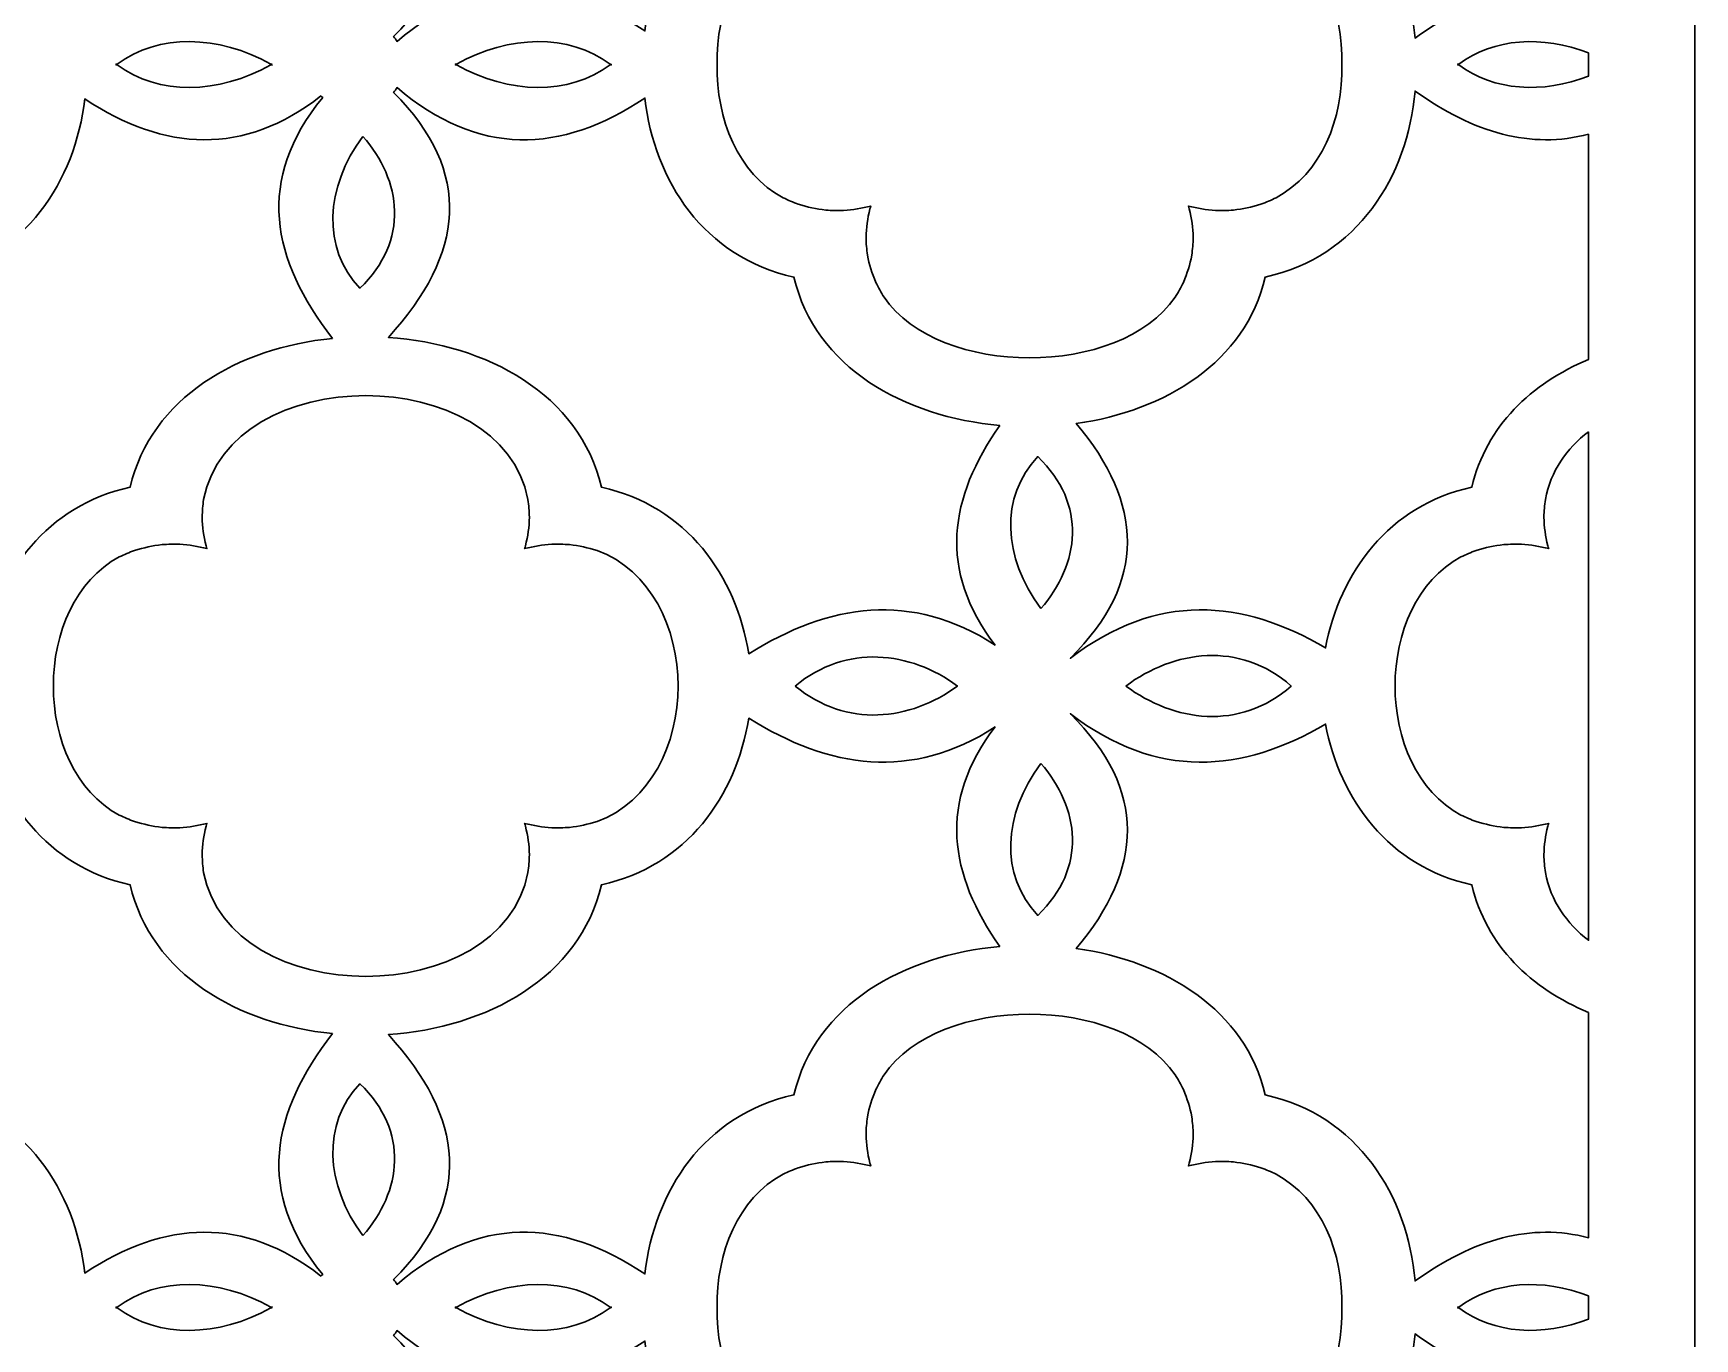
# Model space of a CAD drawing. Header units: centimetres. Extents: x 14.5 to 19.1, y -9 to 9.
# Drawn here: x 16.267 to 19.14, y -2.205 to 0.052 of the extents above; entities that cross this region are included whole.
import ezdxf

# ---------------------------------------------------------------- set-up
doc = ezdxf.new("R2010")
doc.units = ezdxf.units.CM
doc.header["$MEASUREMENT"] = 0
doc.layers.add('layer 1', color=7, linetype='Continuous')

msp = doc.modelspace()

# ---------------------------------------------------------------- linework, layer by layer
at = {"layer": 'layer 1', "color": 250, "lineweight": 30}
for points, knots in [([(14.54762, 9.00076), (14.54762, 9.00076), (19.1397, 9.00076), (19.1397, 9.00076), (19.1397, 9.00076), (19.1397, 9.00076), (19.1397, -9.00021), (19.1397, -9.00021), (19.1397, -9.00021), (19.1397, -9.00021), (14.54762, -9.00021), (14.54762, -9.00021), (14.54762, -9.00021), (14.54762, -9.00021), (14.54762, 9.00076), (14.54762, 9.00076)], [0, 0, 0, 0, 0.2, 0.2, 0.2, 0.2, 0.4, 0.4, 0.4, 0.4, 0.6, 0.6, 0.6, 0.6, 1, 1, 1, 1]), ([(17.93819, 0.62126), (17.85041, 0.74558), (17.83098, 0.87166), (17.9299, 1.00076), (17.9299, 1.00076), (17.78499, 0.90728), (17.64353, 0.92898), (17.50407, 1.01579), (17.50407, 1.01579), (17.48185, 0.88134), (17.39699, 0.76026), (17.24932, 0.72809), (17.24932, 0.72809), (17.21169, 0.56693), (17.05071, 0.48064), (16.88097, 0.46916), (16.88097, 0.46916), (17.01187, 0.32521), (17.02825, 0.18376), (16.88979, 0.04568), (16.88979, 0.04568), (16.89202, 0.04306), (16.89408, 0.04027), (16.89592, 0.0374), (16.89592, 0.0374), (17.0358, 0.15639), (17.17888, 0.15248), (17.32436, 0.05542), (17.32436, 0.05542), (17.34069, 0.19831), (17.42657, 0.33083), (17.58209, 0.36473), (17.58209, 0.36473), (17.61863, 0.52112), (17.7729, 0.60664), (17.93819, 0.62126)], [0, 0, 0, 0, 0.1, 0.1, 0.1, 0.1, 0.2, 0.2, 0.2, 0.2, 0.3, 0.3, 0.3, 0.3, 0.4, 0.4, 0.4, 0.4, 0.5, 0.5, 0.5, 0.5, 0.6, 0.6, 0.6, 0.6, 0.7, 0.7, 0.7, 0.7, 0.8, 0.8, 0.8, 0.8, 1, 1, 1, 1]), ([(18.95603, 0.50724), (18.95603, 0.50724), (18.95603, 0.11789), (18.95603, 0.11789), (18.95603, 0.11789), (18.85735, 0.14409), (18.7573, 0.1159), (18.65606, 0.0433), (18.65606, 0.0433), (18.64331, 0.19074), (18.55703, 0.32988), (18.39711, 0.36473), (18.39711, 0.36473), (18.36275, 0.51186), (18.22416, 0.59621), (18.07026, 0.61787), (18.07026, 0.61787), (18.18566, 0.75566), (18.19412, 0.89112), (18.06004, 1.02347), (18.06004, 1.02347), (18.21041, 0.9089), (18.35694, 0.9214), (18.5013, 1.00563), (18.5013, 1.00563), (18.52601, 0.87529), (18.61029, 0.75944), (18.7542, 0.72809), (18.7542, 0.72809), (18.77896, 0.62204), (18.85711, 0.54847), (18.95603, 0.50724)], [0, 0, 0, 0, 0.1111111, 0.1111111, 0.1111111, 0.1111111, 0.2222222, 0.2222222, 0.2222222, 0.2222222, 0.3333333, 0.3333333, 0.3333333, 0.3333333, 0.4444444, 0.4444444, 0.4444444, 0.4444444, 0.5555556, 0.5555556, 0.5555556, 0.5555556, 0.6666667, 0.6666667, 0.6666667, 0.6666667, 0.7777778, 0.7777778, 0.7777778, 0.7777778, 1, 1, 1, 1]), ([(17.44948, -0.00254), (17.44739, -0.09615), (17.48541, -0.19117), (17.56341, -0.23284), (17.56341, -0.23284), (17.57212, -0.23698), (17.58061, -0.24056), (17.5897, -0.24388), (17.5897, -0.24388), (17.60568, -0.24892), (17.6206, -0.25211), (17.63735, -0.25409), (17.63735, -0.25409), (17.6477, -0.25482), (17.65756, -0.25505), (17.66793, -0.25481), (17.66793, -0.25481), (17.6844, -0.25363), (17.69919, -0.25125), (17.71501, -0.24716), (17.71501, -0.24716), (17.71449, -0.24875), (17.71399, -0.25035), (17.71349, -0.25197), (17.71349, -0.25197), (17.70928, -0.26883), (17.70719, -0.28435), (17.70673, -0.30166), (17.70673, -0.30166), (17.70701, -0.31198), (17.70779, -0.32178), (17.7092, -0.33202), (17.7092, -0.33202), (17.71242, -0.34859), (17.71691, -0.36331), (17.7236, -0.37898), (17.7236, -0.37898), (17.72798, -0.38793), (17.73258, -0.39626), (17.73785, -0.40476), (17.73785, -0.40476), (17.83454, -0.54438), (18.14456, -0.54454), (18.24135, -0.40476), (18.24135, -0.40476), (18.24662, -0.39626), (18.25124, -0.38793), (18.25561, -0.37898), (18.25561, -0.37898), (18.26229, -0.36331), (18.2668, -0.34859), (18.27, -0.33202), (18.27, -0.33202), (18.27142, -0.32178), (18.27221, -0.31198), (18.27249, -0.30166), (18.27249, -0.30166), (18.27201, -0.28435), (18.26993, -0.26883), (18.26572, -0.25197), (18.26572, -0.25197), (18.26523, -0.25035), (18.26472, -0.24875), (18.26419, -0.24716), (18.26419, -0.24716), (18.28002, -0.25125), (18.29481, -0.25363), (18.31127, -0.25481), (18.31127, -0.25481), (18.32165, -0.25505), (18.33152, -0.25482), (18.34186, -0.25409), (18.34186, -0.25409), (18.3586, -0.25211), (18.37352, -0.24892), (18.3895, -0.24388), (18.3895, -0.24388), (18.3986, -0.24056), (18.4071, -0.23698), (18.4158, -0.23284), (18.4158, -0.23284), (18.49413, -0.19098), (18.53206, -0.09611), (18.5295, -0.00254), (18.5295, -0.00254), (18.53206, 0.09103), (18.49413, 0.18591), (18.4158, 0.22777), (18.4158, 0.22777), (18.4071, 0.2319), (18.3986, 0.23548), (18.3895, 0.2388), (18.3895, 0.2388), (18.37352, 0.24385), (18.3586, 0.24703), (18.34186, 0.24901), (18.34186, 0.24901), (18.33152, 0.24974), (18.32165, 0.24998), (18.31127, 0.24973), (18.31127, 0.24973), (18.29481, 0.24856), (18.28002, 0.24618), (18.26419, 0.24209), (18.26419, 0.24209), (18.26472, 0.24367), (18.26523, 0.24526), (18.26572, 0.2469), (18.26572, 0.2469), (18.26993, 0.26374), (18.27201, 0.27927), (18.27249, 0.29658), (18.27249, 0.29658), (18.27221, 0.3069), (18.27142, 0.31669), (18.27, 0.32694), (18.27, 0.32694), (18.2668, 0.34351), (18.26229, 0.35823), (18.25561, 0.37391), (18.25561, 0.37391), (18.25124, 0.38285), (18.24662, 0.39119), (18.24135, 0.39969), (18.24135, 0.39969), (18.14456, 0.53947), (17.83454, 0.5393), (17.73785, 0.39969), (17.73785, 0.39969), (17.73258, 0.39119), (17.72798, 0.38285), (17.7236, 0.37391), (17.7236, 0.37391), (17.71691, 0.35823), (17.71242, 0.34351), (17.7092, 0.32694), (17.7092, 0.32694), (17.70779, 0.31669), (17.70701, 0.3069), (17.70673, 0.29658), (17.70673, 0.29658), (17.70719, 0.27927), (17.70928, 0.26374), (17.71349, 0.2469), (17.71349, 0.2469), (17.71399, 0.24526), (17.71449, 0.24367), (17.71501, 0.24209), (17.71501, 0.24209), (17.69919, 0.24618), (17.6844, 0.24856), (17.66793, 0.24973), (17.66793, 0.24973), (17.65756, 0.24998), (17.6477, 0.24974), (17.63735, 0.24901), (17.63735, 0.24901), (17.6206, 0.24703), (17.60568, 0.24385), (17.5897, 0.2388), (17.5897, 0.2388), (17.58061, 0.23548), (17.57212, 0.2319), (17.56341, 0.22777), (17.56341, 0.22777), (17.48541, 0.18608), (17.44739, 0.09106), (17.44948, -0.00254)], [0, 0, 0, 0, 0.0232558, 0.0232558, 0.0232558, 0.0232558, 0.0465116, 0.0465116, 0.0465116, 0.0465116, 0.0697674, 0.0697674, 0.0697674, 0.0697674, 0.0930233, 0.0930233, 0.0930233, 0.0930233, 0.1162791, 0.1162791, 0.1162791, 0.1162791, 0.1395349, 0.1395349, 0.1395349, 0.1395349, 0.1627907, 0.1627907, 0.1627907, 0.1627907, 0.1860465, 0.1860465, 0.1860465, 0.1860465, 0.2093023, 0.2093023, 0.2093023, 0.2093023, 0.2325581, 0.2325581, 0.2325581, 0.2325581, 0.255814, 0.255814, 0.255814, 0.255814, 0.2790698, 0.2790698, 0.2790698, 0.2790698, 0.3023256, 0.3023256, 0.3023256, 0.3023256, 0.3255814, 0.3255814, 0.3255814, 0.3255814, 0.3488372, 0.3488372, 0.3488372, 0.3488372, 0.372093, 0.372093, 0.372093, 0.372093, 0.3953488, 0.3953488, 0.3953488, 0.3953488, 0.4186047, 0.4186047, 0.4186047, 0.4186047, 0.4418605, 0.4418605, 0.4418605, 0.4418605, 0.4651163, 0.4651163, 0.4651163, 0.4651163, 0.4883721, 0.4883721, 0.4883721, 0.4883721, 0.5116279, 0.5116279, 0.5116279, 0.5116279, 0.5348837, 0.5348837, 0.5348837, 0.5348837, 0.5581395, 0.5581395, 0.5581395, 0.5581395, 0.5813953, 0.5813953, 0.5813953, 0.5813953, 0.6046512, 0.6046512, 0.6046512, 0.6046512, 0.627907, 0.627907, 0.627907, 0.627907, 0.6511628, 0.6511628, 0.6511628, 0.6511628, 0.6744186, 0.6744186, 0.6744186, 0.6744186, 0.6976744, 0.6976744, 0.6976744, 0.6976744, 0.7209302, 0.7209302, 0.7209302, 0.7209302, 0.744186, 0.744186, 0.744186, 0.744186, 0.7674419, 0.7674419, 0.7674419, 0.7674419, 0.7906977, 0.7906977, 0.7906977, 0.7906977, 0.8139535, 0.8139535, 0.8139535, 0.8139535, 0.8372093, 0.8372093, 0.8372093, 0.8372093, 0.8604651, 0.8604651, 0.8604651, 0.8604651, 0.8837209, 0.8837209, 0.8837209, 0.8837209, 0.9069767, 0.9069767, 0.9069767, 0.9069767, 0.9302326, 0.9302326, 0.9302326, 0.9302326, 0.9534884, 0.9534884, 0.9534884, 0.9534884, 1, 1, 1, 1]), ([(16.67999, -0.00186), (16.67999, -0.00186), (16.67759, -0.00186), (16.67759, -0.00186), (16.67759, -0.00186), (16.58697, 0.04873), (16.48328, 0.05126), (16.41184, -0.00186), (16.41184, -0.00186), (16.41184, -0.00186), (16.41003, -0.00186), (16.41003, -0.00186), (16.41003, -0.00186), (16.41032, -0.0021), (16.41063, -0.00231), (16.41094, -0.00254), (16.41094, -0.00254), (16.41063, -0.00277), (16.41032, -0.00298), (16.41003, -0.00321), (16.41003, -0.00321), (16.41003, -0.00321), (16.41185, -0.00321), (16.41185, -0.00321), (16.41185, -0.00321), (16.48328, -0.05632), (16.58695, -0.05381), (16.67757, -0.00321), (16.67757, -0.00321), (16.67757, -0.00321), (16.67999, -0.00321), (16.67999, -0.00321), (16.67999, -0.00321), (16.67959, -0.00298), (16.67918, -0.00277), (16.67879, -0.00254), (16.67879, -0.00254), (16.67918, -0.00231), (16.67959, -0.00209), (16.67999, -0.00186)], [0, 0, 0, 0, 0.0909091, 0.0909091, 0.0909091, 0.0909091, 0.1818182, 0.1818182, 0.1818182, 0.1818182, 0.2727273, 0.2727273, 0.2727273, 0.2727273, 0.3636364, 0.3636364, 0.3636364, 0.3636364, 0.4545455, 0.4545455, 0.4545455, 0.4545455, 0.5454545, 0.5454545, 0.5454545, 0.5454545, 0.6363636, 0.6363636, 0.6363636, 0.6363636, 0.7272727, 0.7272727, 0.7272727, 0.7272727, 0.8181818, 0.8181818, 0.8181818, 0.8181818, 1, 1, 1, 1]), ([(17.26635, -0.00186), (17.26635, -0.00186), (17.26454, -0.00186), (17.26454, -0.00186), (17.26454, -0.00186), (17.1931, 0.05126), (17.08943, 0.04873), (16.9988, -0.00186), (16.9988, -0.00186), (16.9988, -0.00186), (16.99639, -0.00186), (16.99639, -0.00186), (16.99639, -0.00186), (16.99679, -0.00209), (16.9972, -0.00231), (16.99761, -0.00254), (16.99761, -0.00254), (16.9972, -0.00277), (16.99679, -0.00298), (16.99639, -0.00321), (16.99639, -0.00321), (16.99639, -0.00321), (16.99881, -0.00321), (16.99881, -0.00321), (16.99881, -0.00321), (17.08944, -0.05381), (17.1931, -0.05632), (17.26453, -0.00321), (17.26453, -0.00321), (17.26453, -0.00321), (17.26635, -0.00321), (17.26635, -0.00321), (17.26635, -0.00321), (17.26606, -0.00298), (17.26575, -0.00277), (17.26544, -0.00254), (17.26544, -0.00254), (17.26575, -0.00231), (17.26606, -0.0021), (17.26635, -0.00186)], [0, 0, 0, 0, 0.0909091, 0.0909091, 0.0909091, 0.0909091, 0.1818182, 0.1818182, 0.1818182, 0.1818182, 0.2727273, 0.2727273, 0.2727273, 0.2727273, 0.3636364, 0.3636364, 0.3636364, 0.3636364, 0.4545455, 0.4545455, 0.4545455, 0.4545455, 0.5454545, 0.5454545, 0.5454545, 0.5454545, 0.6363636, 0.6363636, 0.6363636, 0.6363636, 0.7272727, 0.7272727, 0.7272727, 0.7272727, 0.8181818, 0.8181818, 0.8181818, 0.8181818, 1, 1, 1, 1]), ([(18.95603, 0.01761), (18.95603, 0.01761), (18.95603, -0.02265), (18.95603, -0.02265), (18.95603, -0.02265), (18.87651, -0.05329), (18.79248, -0.04837), (18.73174, -0.00321), (18.73174, -0.00321), (18.73174, -0.00321), (18.72992, -0.00321), (18.72992, -0.00321), (18.72992, -0.00321), (18.73023, -0.00298), (18.73052, -0.00277), (18.73083, -0.00254), (18.73083, -0.00254), (18.73052, -0.00231), (18.73023, -0.0021), (18.72992, -0.00186), (18.72992, -0.00186), (18.72992, -0.00186), (18.73173, -0.00186), (18.73173, -0.00186), (18.73173, -0.00186), (18.79247, 0.04331), (18.87651, 0.04825), (18.95603, 0.01761)], [0, 0, 0, 0, 0.125, 0.125, 0.125, 0.125, 0.25, 0.25, 0.25, 0.25, 0.375, 0.375, 0.375, 0.375, 0.5, 0.5, 0.5, 0.5, 0.625, 0.625, 0.625, 0.625, 0.75, 0.75, 0.75, 0.75, 1, 1, 1, 1]), ([(16.78436, -0.47578), (16.62149, -0.49204), (16.47062, -0.57779), (16.43431, -0.73316), (16.43431, -0.73316), (16.2904, -0.76453), (16.20612, -0.88036), (16.18141, -1.0107), (16.18141, -1.0107), (16.03705, -0.92647), (15.89052, -0.91399), (15.74016, -1.02856), (15.74016, -1.02856), (15.87347, -0.89695), (15.86587, -0.7623), (15.75234, -0.62532), (15.75234, -0.62532), (15.91381, -0.60816), (16.06261, -0.52305), (16.0984, -0.36982), (16.0984, -0.36982), (16.25338, -0.33604), (16.3392, -0.20432), (16.35596, -0.06202), (16.35596, -0.06202), (16.49452, -0.15353), (16.63087, -0.16041), (16.76436, -0.05689), (16.76436, -0.05689), (16.76533, -0.05783), (16.76634, -0.05874), (16.76738, -0.05961), (16.76738, -0.05961), (16.65073, -0.20147), (16.67838, -0.33962), (16.78436, -0.47578)], [0, 0, 0, 0, 0.1, 0.1, 0.1, 0.1, 0.2, 0.2, 0.2, 0.2, 0.3, 0.3, 0.3, 0.3, 0.4, 0.4, 0.4, 0.4, 0.5, 0.5, 0.5, 0.5, 0.6, 0.6, 0.6, 0.6, 0.7, 0.7, 0.7, 0.7, 0.8, 0.8, 0.8, 0.8, 1, 1, 1, 1]), ([(17.93819, -0.62634), (17.85041, -0.75067), (17.83098, -0.87675), (17.9299, -1.00584), (17.9299, -1.00584), (17.78499, -0.91237), (17.64353, -0.93407), (17.50407, -1.02086), (17.50407, -1.02086), (17.48185, -0.88642), (17.39699, -0.76534), (17.24932, -0.73316), (17.24932, -0.73316), (17.21169, -0.57202), (17.05071, -0.48572), (16.88097, -0.47425), (16.88097, -0.47425), (17.01187, -0.3303), (17.02825, -0.18884), (16.88979, -0.05077), (16.88979, -0.05077), (16.89202, -0.04815), (16.89408, -0.04536), (16.89592, -0.04248), (16.89592, -0.04248), (17.0358, -0.16147), (17.17888, -0.15757), (17.32436, -0.06049), (17.32436, -0.06049), (17.34069, -0.20338), (17.42657, -0.33592), (17.58209, -0.36982), (17.58209, -0.36982), (17.61863, -0.5262), (17.7729, -0.61172), (17.93819, -0.62634)], [0, 0, 0, 0, 0.1, 0.1, 0.1, 0.1, 0.2, 0.2, 0.2, 0.2, 0.3, 0.3, 0.3, 0.3, 0.4, 0.4, 0.4, 0.4, 0.5, 0.5, 0.5, 0.5, 0.6, 0.6, 0.6, 0.6, 0.7, 0.7, 0.7, 0.7, 0.8, 0.8, 0.8, 0.8, 1, 1, 1, 1]), ([(18.95603, -0.12294), (18.95603, -0.12294), (18.95603, -0.51227), (18.95603, -0.51227), (18.95603, -0.51227), (18.85711, -0.55349), (18.77896, -0.62711), (18.7542, -0.73316), (18.7542, -0.73316), (18.61029, -0.76453), (18.52601, -0.88036), (18.5013, -1.0107), (18.5013, -1.0107), (18.35694, -0.92647), (18.21041, -0.91399), (18.06004, -1.02856), (18.06004, -1.02856), (18.19412, -0.89621), (18.18566, -0.76074), (18.07026, -0.62295), (18.07026, -0.62295), (18.22416, -0.60129), (18.36275, -0.51694), (18.39711, -0.36982), (18.39711, -0.36982), (18.55703, -0.33496), (18.64331, -0.19583), (18.65606, -0.04838), (18.65606, -0.04838), (18.7573, -0.12099), (18.85735, -0.14914), (18.95603, -0.12294)], [0, 0, 0, 0, 0.1111111, 0.1111111, 0.1111111, 0.1111111, 0.2222222, 0.2222222, 0.2222222, 0.2222222, 0.3333333, 0.3333333, 0.3333333, 0.3333333, 0.4444444, 0.4444444, 0.4444444, 0.4444444, 0.5555556, 0.5555556, 0.5555556, 0.5555556, 0.6666667, 0.6666667, 0.6666667, 0.6666667, 0.7777778, 0.7777778, 0.7777778, 0.7777778, 1, 1, 1, 1]), ([(16.83691, -0.12678), (16.77102, -0.21504), (16.76583, -0.32002), (16.8317, -0.38922), (16.8317, -0.38922), (16.91754, -0.30691), (16.90367, -0.20273), (16.83691, -0.12678)], [0, 0, 0, 0, 0.3333333, 0.3333333, 0.3333333, 0.3333333, 1, 1, 1, 1]), ([(16.30162, -1.07665), (16.30154, -0.98544), (16.33953, -0.8942), (16.41563, -0.85354), (16.41563, -0.85354), (16.42432, -0.8494), (16.43283, -0.84583), (16.44192, -0.84248), (16.44192, -0.84248), (16.4579, -0.83745), (16.47282, -0.83428), (16.48957, -0.8323), (16.48957, -0.8323), (16.4999, -0.83157), (16.50977, -0.83133), (16.52015, -0.83158), (16.52015, -0.83158), (16.53661, -0.83275), (16.5514, -0.83513), (16.56722, -0.83922), (16.56722, -0.83922), (16.5667, -0.83764), (16.5662, -0.83603), (16.5657, -0.83441), (16.5657, -0.83441), (16.56149, -0.81756), (16.55942, -0.80203), (16.55894, -0.78472), (16.55894, -0.78472), (16.55922, -0.77441), (16.56001, -0.7646), (16.56141, -0.75437), (16.56141, -0.75437), (16.60776, -0.51499), (17.07589, -0.51499), (17.12222, -0.75437), (17.12222, -0.75437), (17.12363, -0.7646), (17.12442, -0.77441), (17.1247, -0.78472), (17.1247, -0.78472), (17.12423, -0.80203), (17.12214, -0.81756), (17.11793, -0.83441), (17.11793, -0.83441), (17.11743, -0.83603), (17.11693, -0.83764), (17.11642, -0.83922), (17.11642, -0.83922), (17.13223, -0.83513), (17.14702, -0.83275), (17.1635, -0.83158), (17.1635, -0.83158), (17.17386, -0.83133), (17.18373, -0.83157), (17.19408, -0.8323), (17.19408, -0.8323), (17.21081, -0.83428), (17.22573, -0.83745), (17.24173, -0.84248), (17.24173, -0.84248), (17.3348, -0.87663), (17.38141, -0.97671), (17.38183, -1.07665), (17.38183, -1.07665), (17.38141, -1.17657), (17.3348, -1.27668), (17.24173, -1.31081), (17.24173, -1.31081), (17.22573, -1.31584), (17.21081, -1.31901), (17.19408, -1.32099), (17.19408, -1.32099), (17.18373, -1.32174), (17.17386, -1.32196), (17.1635, -1.32171), (17.1635, -1.32171), (17.14702, -1.32054), (17.13223, -1.31817), (17.11642, -1.31408), (17.11642, -1.31408), (17.11693, -1.31566), (17.11743, -1.31726), (17.11793, -1.31887), (17.11793, -1.31887), (17.12214, -1.33574), (17.12423, -1.35127), (17.1247, -1.36857), (17.1247, -1.36857), (17.12442, -1.37888), (17.12363, -1.38869), (17.12222, -1.39892), (17.12222, -1.39892), (17.07589, -1.6383), (16.60776, -1.6383), (16.56141, -1.39892), (16.56141, -1.39892), (16.56001, -1.38869), (16.55922, -1.37888), (16.55894, -1.36857), (16.55894, -1.36857), (16.55942, -1.35127), (16.56149, -1.33574), (16.5657, -1.31887), (16.5657, -1.31887), (16.5662, -1.31726), (16.5667, -1.31566), (16.56722, -1.31408), (16.56722, -1.31408), (16.5514, -1.31817), (16.53661, -1.32054), (16.52015, -1.32171), (16.52015, -1.32171), (16.50977, -1.32196), (16.4999, -1.32174), (16.48957, -1.32099), (16.48957, -1.32099), (16.47282, -1.31901), (16.4579, -1.31584), (16.44192, -1.31081), (16.44192, -1.31081), (16.43283, -1.30747), (16.42432, -1.30389), (16.41563, -1.29975), (16.41563, -1.29975), (16.33953, -1.2591), (16.30154, -1.16786), (16.30162, -1.07665)], [0, 0, 0, 0, 0.030303, 0.030303, 0.030303, 0.030303, 0.0606061, 0.0606061, 0.0606061, 0.0606061, 0.0909091, 0.0909091, 0.0909091, 0.0909091, 0.1212121, 0.1212121, 0.1212121, 0.1212121, 0.1515152, 0.1515152, 0.1515152, 0.1515152, 0.1818182, 0.1818182, 0.1818182, 0.1818182, 0.2121212, 0.2121212, 0.2121212, 0.2121212, 0.2424242, 0.2424242, 0.2424242, 0.2424242, 0.2727273, 0.2727273, 0.2727273, 0.2727273, 0.3030303, 0.3030303, 0.3030303, 0.3030303, 0.3333333, 0.3333333, 0.3333333, 0.3333333, 0.3636364, 0.3636364, 0.3636364, 0.3636364, 0.3939394, 0.3939394, 0.3939394, 0.3939394, 0.4242424, 0.4242424, 0.4242424, 0.4242424, 0.4545455, 0.4545455, 0.4545455, 0.4545455, 0.4848485, 0.4848485, 0.4848485, 0.4848485, 0.5151515, 0.5151515, 0.5151515, 0.5151515, 0.5454545, 0.5454545, 0.5454545, 0.5454545, 0.5757576, 0.5757576, 0.5757576, 0.5757576, 0.6060606, 0.6060606, 0.6060606, 0.6060606, 0.6363636, 0.6363636, 0.6363636, 0.6363636, 0.6666667, 0.6666667, 0.6666667, 0.6666667, 0.6969697, 0.6969697, 0.6969697, 0.6969697, 0.7272727, 0.7272727, 0.7272727, 0.7272727, 0.7575758, 0.7575758, 0.7575758, 0.7575758, 0.7878788, 0.7878788, 0.7878788, 0.7878788, 0.8181818, 0.8181818, 0.8181818, 0.8181818, 0.8484848, 0.8484848, 0.8484848, 0.8484848, 0.8787879, 0.8787879, 0.8787879, 0.8787879, 0.9090909, 0.9090909, 0.9090909, 0.9090909, 0.9393939, 0.9393939, 0.9393939, 0.9393939, 1, 1, 1, 1]), ([(18.95603, -0.63708), (18.95603, -0.63708), (18.95603, -1.51619), (18.95603, -1.51619), (18.95603, -1.51619), (18.91817, -1.48722), (18.89084, -1.44814), (18.88132, -1.39893), (18.88132, -1.39893), (18.87991, -1.38869), (18.87911, -1.37889), (18.87884, -1.36859), (18.87884, -1.36859), (18.87931, -1.35128), (18.88139, -1.33576), (18.88559, -1.3189), (18.88559, -1.3189), (18.88609, -1.31728), (18.88661, -1.31568), (18.88711, -1.31409), (18.88711, -1.31409), (18.87129, -1.31819), (18.8565, -1.32056), (18.84003, -1.32172), (18.84003, -1.32172), (18.82966, -1.32197), (18.81979, -1.32175), (18.80945, -1.32101), (18.80945, -1.32101), (18.79271, -1.31902), (18.77779, -1.31585), (18.76179, -1.31082), (18.76179, -1.31082), (18.75272, -1.30749), (18.74421, -1.3039), (18.7355, -1.29977), (18.7355, -1.29977), (18.6594, -1.25911), (18.62143, -1.16786), (18.62151, -1.07665), (18.62151, -1.07665), (18.62143, -0.98543), (18.6594, -0.89418), (18.7355, -0.85353), (18.7355, -0.85353), (18.74421, -0.84939), (18.75272, -0.84581), (18.76179, -0.84247), (18.76179, -0.84247), (18.77779, -0.83744), (18.79271, -0.83427), (18.80945, -0.83228), (18.80945, -0.83228), (18.81979, -0.83155), (18.82966, -0.83132), (18.84003, -0.83157), (18.84003, -0.83157), (18.8565, -0.83274), (18.87129, -0.83511), (18.88711, -0.8392), (18.88711, -0.8392), (18.88661, -0.83762), (18.88609, -0.83602), (18.88559, -0.83441), (18.88559, -0.83441), (18.88139, -0.81754), (18.87931, -0.802), (18.87884, -0.78469), (18.87884, -0.78469), (18.87911, -0.7744), (18.87991, -0.76459), (18.88132, -0.75436), (18.88132, -0.75436), (18.89084, -0.70515), (18.91817, -0.66605), (18.95603, -0.63708)], [0, 0, 0, 0, 0.05, 0.05, 0.05, 0.05, 0.1, 0.1, 0.1, 0.1, 0.15, 0.15, 0.15, 0.15, 0.2, 0.2, 0.2, 0.2, 0.25, 0.25, 0.25, 0.25, 0.3, 0.3, 0.3, 0.3, 0.35, 0.35, 0.35, 0.35, 0.4, 0.4, 0.4, 0.4, 0.45, 0.45, 0.45, 0.45, 0.5, 0.5, 0.5, 0.5, 0.55, 0.55, 0.55, 0.55, 0.6, 0.6, 0.6, 0.6, 0.65, 0.65, 0.65, 0.65, 0.7, 0.7, 0.7, 0.7, 0.75, 0.75, 0.75, 0.75, 0.8, 0.8, 0.8, 0.8, 0.85, 0.85, 0.85, 0.85, 0.9, 0.9, 0.9, 0.9, 1, 1, 1, 1]), ([(18.00901, -0.94273), (17.94314, -0.85445), (17.93792, -0.74946), (18.00382, -0.68028), (18.00382, -0.68028), (18.08964, -0.76259), (18.07577, -0.86676), (18.00901, -0.94273)], [0, 0, 0, 0, 0.3333333, 0.3333333, 0.3333333, 0.3333333, 1, 1, 1, 1]), ([(17.58422, -1.07665), (17.67302, -1.00322), (17.7836, -1.01665), (17.86467, -1.07665), (17.86467, -1.07665), (17.7836, -1.13663), (17.67302, -1.15006), (17.58422, -1.07665)], [0, 0, 0, 0, 0.3333333, 0.3333333, 0.3333333, 0.3333333, 1, 1, 1, 1]), ([(18.15593, -1.07665), (18.23872, -1.01539), (18.35226, -0.99791), (18.44198, -1.07665), (18.44198, -1.07665), (18.35226, -1.15539), (18.23872, -1.1379), (18.15593, -1.07665)], [0, 0, 0, 0, 0.3333333, 0.3333333, 0.3333333, 0.3333333, 1, 1, 1, 1]), ([(16.78436, -1.67751), (16.62149, -1.66124), (16.47062, -1.5755), (16.43431, -1.42013), (16.43431, -1.42013), (16.2904, -1.38876), (16.20612, -1.27293), (16.18141, -1.14259), (16.18141, -1.14259), (16.03705, -1.22682), (15.89052, -1.23931), (15.74016, -1.12474), (15.74016, -1.12474), (15.87347, -1.25634), (15.86587, -1.39101), (15.75234, -1.52799), (15.75234, -1.52799), (15.91381, -1.54513), (16.06261, -1.63026), (16.0984, -1.78348), (16.0984, -1.78348), (16.25338, -1.81727), (16.3392, -1.94897), (16.35596, -2.09127), (16.35596, -2.09127), (16.49452, -1.99975), (16.63087, -1.9929), (16.76436, -2.09641), (16.76436, -2.09641), (16.76533, -2.09547), (16.76634, -2.09455), (16.76738, -2.09367), (16.76738, -2.09367), (16.65073, -1.95184), (16.67838, -1.81366), (16.78436, -1.67751)], [0, 0, 0, 0, 0.1, 0.1, 0.1, 0.1, 0.2, 0.2, 0.2, 0.2, 0.3, 0.3, 0.3, 0.3, 0.4, 0.4, 0.4, 0.4, 0.5, 0.5, 0.5, 0.5, 0.6, 0.6, 0.6, 0.6, 0.7, 0.7, 0.7, 0.7, 0.8, 0.8, 0.8, 0.8, 1, 1, 1, 1]), ([(17.93819, -1.52695), (17.85041, -1.40262), (17.83098, -1.27654), (17.9299, -1.14746), (17.9299, -1.14746), (17.78499, -1.24092), (17.64353, -1.21922), (17.50407, -1.13243), (17.50407, -1.13243), (17.48185, -1.26687), (17.39699, -1.38795), (17.24932, -1.42013), (17.24932, -1.42013), (17.21169, -1.58129), (17.05071, -1.66757), (16.88097, -1.67904), (16.88097, -1.67904), (17.01187, -1.823), (17.02825, -1.96446), (16.88979, -2.10252), (16.88979, -2.10252), (16.89202, -2.10515), (16.89408, -2.10793), (16.89592, -2.11081), (16.89592, -2.11081), (17.0358, -1.99182), (17.17888, -1.99572), (17.32436, -2.0928), (17.32436, -2.0928), (17.34069, -1.94991), (17.42657, -1.81738), (17.58209, -1.78348), (17.58209, -1.78348), (17.61863, -1.62709), (17.7729, -1.54156), (17.93819, -1.52695)], [0, 0, 0, 0, 0.1, 0.1, 0.1, 0.1, 0.2, 0.2, 0.2, 0.2, 0.3, 0.3, 0.3, 0.3, 0.4, 0.4, 0.4, 0.4, 0.5, 0.5, 0.5, 0.5, 0.6, 0.6, 0.6, 0.6, 0.7, 0.7, 0.7, 0.7, 0.8, 0.8, 0.8, 0.8, 1, 1, 1, 1]), ([(18.95603, -1.64098), (18.95603, -1.64098), (18.95603, -2.03032), (18.95603, -2.03032), (18.95603, -2.03032), (18.85735, -2.00412), (18.7573, -2.03231), (18.65606, -2.10491), (18.65606, -2.10491), (18.64331, -1.95747), (18.55703, -1.81833), (18.39711, -1.78348), (18.39711, -1.78348), (18.36275, -1.63635), (18.22416, -1.55201), (18.07026, -1.53034), (18.07026, -1.53034), (18.18566, -1.39256), (18.19412, -1.25708), (18.06004, -1.12474), (18.06004, -1.12474), (18.21041, -1.23931), (18.35694, -1.22682), (18.5013, -1.14259), (18.5013, -1.14259), (18.52601, -1.27293), (18.61029, -1.38876), (18.7542, -1.42013), (18.7542, -1.42013), (18.77896, -1.52618), (18.85711, -1.59975), (18.95603, -1.64098)], [0, 0, 0, 0, 0.1111111, 0.1111111, 0.1111111, 0.1111111, 0.2222222, 0.2222222, 0.2222222, 0.2222222, 0.3333333, 0.3333333, 0.3333333, 0.3333333, 0.4444444, 0.4444444, 0.4444444, 0.4444444, 0.5555556, 0.5555556, 0.5555556, 0.5555556, 0.6666667, 0.6666667, 0.6666667, 0.6666667, 0.7777778, 0.7777778, 0.7777778, 0.7777778, 1, 1, 1, 1]), ([(18.00901, -1.21058), (17.94314, -1.29885), (17.93792, -1.40383), (18.00382, -1.47302), (18.00382, -1.47302), (18.08964, -1.3907), (18.07577, -1.28653), (18.00901, -1.21058)], [0, 0, 0, 0, 0.3333333, 0.3333333, 0.3333333, 0.3333333, 1, 1, 1, 1]), ([(17.44948, -2.15076), (17.44739, -2.05715), (17.48541, -1.96213), (17.56341, -1.92045), (17.56341, -1.92045), (17.57212, -1.9163), (17.58061, -1.91273), (17.5897, -1.90941), (17.5897, -1.90941), (17.60568, -1.90437), (17.6206, -1.90119), (17.63735, -1.8992), (17.63735, -1.8992), (17.6477, -1.89848), (17.65756, -1.89824), (17.66793, -1.89848), (17.66793, -1.89848), (17.6844, -1.89966), (17.69919, -1.90204), (17.71501, -1.90613), (17.71501, -1.90613), (17.71449, -1.90454), (17.71399, -1.90294), (17.71349, -1.90132), (17.71349, -1.90132), (17.70928, -1.88447), (17.70719, -1.86894), (17.70673, -1.85164), (17.70673, -1.85164), (17.70701, -1.84131), (17.70779, -1.83152), (17.7092, -1.82127), (17.7092, -1.82127), (17.71242, -1.8047), (17.71691, -1.78999), (17.7236, -1.77431), (17.7236, -1.77431), (17.72798, -1.76536), (17.73258, -1.75703), (17.73785, -1.74853), (17.73785, -1.74853), (17.83454, -1.60892), (18.14456, -1.60875), (18.24135, -1.74853), (18.24135, -1.74853), (18.24662, -1.75703), (18.25124, -1.76536), (18.25561, -1.77431), (18.25561, -1.77431), (18.26229, -1.78999), (18.2668, -1.8047), (18.27, -1.82127), (18.27, -1.82127), (18.27142, -1.83152), (18.27221, -1.84131), (18.27249, -1.85164), (18.27249, -1.85164), (18.27201, -1.86894), (18.26993, -1.88447), (18.26572, -1.90132), (18.26572, -1.90132), (18.26523, -1.90294), (18.26472, -1.90454), (18.26419, -1.90613), (18.26419, -1.90613), (18.28002, -1.90204), (18.29481, -1.89966), (18.31127, -1.89848), (18.31127, -1.89848), (18.32165, -1.89824), (18.33152, -1.89848), (18.34186, -1.8992), (18.34186, -1.8992), (18.3586, -1.90119), (18.37352, -1.90437), (18.3895, -1.90941), (18.3895, -1.90941), (18.3986, -1.91273), (18.4071, -1.9163), (18.4158, -1.92045), (18.4158, -1.92045), (18.49413, -1.9623), (18.53206, -2.05718), (18.5295, -2.15076), (18.5295, -2.15076), (18.53206, -2.24432), (18.49413, -2.3392), (18.4158, -2.38106), (18.4158, -2.38106), (18.4071, -2.3852), (18.3986, -2.38878), (18.3895, -2.39209), (18.3895, -2.39209), (18.37352, -2.39714), (18.3586, -2.40032), (18.34186, -2.4023), (18.34186, -2.4023), (18.33152, -2.40303), (18.32165, -2.40327), (18.31127, -2.40302), (18.31127, -2.40302), (18.29481, -2.40185), (18.28002, -2.39946), (18.26419, -2.39538), (18.26419, -2.39538), (18.26472, -2.39697), (18.26523, -2.39857), (18.26572, -2.40019), (18.26572, -2.40019), (18.26993, -2.41703), (18.27201, -2.43257), (18.27249, -2.44987), (18.27249, -2.44987), (18.27221, -2.46019), (18.27142, -2.47), (18.27, -2.48023), (18.27, -2.48023), (18.2668, -2.4968), (18.26229, -2.51151), (18.25561, -2.5272), (18.25561, -2.5272), (18.25124, -2.53615), (18.24662, -2.54448), (18.24135, -2.55298), (18.24135, -2.55298), (18.14456, -2.69276), (17.83454, -2.69259), (17.73785, -2.55298), (17.73785, -2.55298), (17.73258, -2.54448), (17.72798, -2.53615), (17.7236, -2.5272), (17.7236, -2.5272), (17.71691, -2.51151), (17.71242, -2.4968), (17.7092, -2.48023), (17.7092, -2.48023), (17.70779, -2.47), (17.70701, -2.46019), (17.70673, -2.44987), (17.70673, -2.44987), (17.70719, -2.43257), (17.70928, -2.41703), (17.71349, -2.40019), (17.71349, -2.40019), (17.71399, -2.39857), (17.71449, -2.39697), (17.71501, -2.39538), (17.71501, -2.39538), (17.69919, -2.39946), (17.6844, -2.40185), (17.66793, -2.40302), (17.66793, -2.40302), (17.65756, -2.40327), (17.6477, -2.40303), (17.63735, -2.4023), (17.63735, -2.4023), (17.6206, -2.40032), (17.60568, -2.39714), (17.5897, -2.39209), (17.5897, -2.39209), (17.58061, -2.38878), (17.57212, -2.3852), (17.56341, -2.38106), (17.56341, -2.38106), (17.48541, -2.33939), (17.44739, -2.24436), (17.44948, -2.15076)], [0, 0, 0, 0, 0.0232558, 0.0232558, 0.0232558, 0.0232558, 0.0465116, 0.0465116, 0.0465116, 0.0465116, 0.0697674, 0.0697674, 0.0697674, 0.0697674, 0.0930233, 0.0930233, 0.0930233, 0.0930233, 0.1162791, 0.1162791, 0.1162791, 0.1162791, 0.1395349, 0.1395349, 0.1395349, 0.1395349, 0.1627907, 0.1627907, 0.1627907, 0.1627907, 0.1860465, 0.1860465, 0.1860465, 0.1860465, 0.2093023, 0.2093023, 0.2093023, 0.2093023, 0.2325581, 0.2325581, 0.2325581, 0.2325581, 0.255814, 0.255814, 0.255814, 0.255814, 0.2790698, 0.2790698, 0.2790698, 0.2790698, 0.3023256, 0.3023256, 0.3023256, 0.3023256, 0.3255814, 0.3255814, 0.3255814, 0.3255814, 0.3488372, 0.3488372, 0.3488372, 0.3488372, 0.372093, 0.372093, 0.372093, 0.372093, 0.3953488, 0.3953488, 0.3953488, 0.3953488, 0.4186047, 0.4186047, 0.4186047, 0.4186047, 0.4418605, 0.4418605, 0.4418605, 0.4418605, 0.4651163, 0.4651163, 0.4651163, 0.4651163, 0.4883721, 0.4883721, 0.4883721, 0.4883721, 0.5116279, 0.5116279, 0.5116279, 0.5116279, 0.5348837, 0.5348837, 0.5348837, 0.5348837, 0.5581395, 0.5581395, 0.5581395, 0.5581395, 0.5813953, 0.5813953, 0.5813953, 0.5813953, 0.6046512, 0.6046512, 0.6046512, 0.6046512, 0.627907, 0.627907, 0.627907, 0.627907, 0.6511628, 0.6511628, 0.6511628, 0.6511628, 0.6744186, 0.6744186, 0.6744186, 0.6744186, 0.6976744, 0.6976744, 0.6976744, 0.6976744, 0.7209302, 0.7209302, 0.7209302, 0.7209302, 0.744186, 0.744186, 0.744186, 0.744186, 0.7674419, 0.7674419, 0.7674419, 0.7674419, 0.7906977, 0.7906977, 0.7906977, 0.7906977, 0.8139535, 0.8139535, 0.8139535, 0.8139535, 0.8372093, 0.8372093, 0.8372093, 0.8372093, 0.8604651, 0.8604651, 0.8604651, 0.8604651, 0.8837209, 0.8837209, 0.8837209, 0.8837209, 0.9069767, 0.9069767, 0.9069767, 0.9069767, 0.9302326, 0.9302326, 0.9302326, 0.9302326, 0.9534884, 0.9534884, 0.9534884, 0.9534884, 1, 1, 1, 1]), ([(16.83691, -2.02651), (16.77102, -1.93825), (16.76583, -1.83326), (16.8317, -1.76408), (16.8317, -1.76408), (16.91754, -1.84638), (16.90367, -1.95056), (16.83691, -2.02651)], [0, 0, 0, 0, 0.3333333, 0.3333333, 0.3333333, 0.3333333, 1, 1, 1, 1]), ([(16.67999, -2.15143), (16.67999, -2.15143), (16.67759, -2.15143), (16.67759, -2.15143), (16.67759, -2.15143), (16.58697, -2.20202), (16.48328, -2.20456), (16.41184, -2.15143), (16.41184, -2.15143), (16.41184, -2.15143), (16.41003, -2.15143), (16.41003, -2.15143), (16.41003, -2.15143), (16.41032, -2.1512), (16.41063, -2.15098), (16.41094, -2.15076), (16.41094, -2.15076), (16.41063, -2.15052), (16.41032, -2.15031), (16.41003, -2.15008), (16.41003, -2.15008), (16.41003, -2.15008), (16.41185, -2.15008), (16.41185, -2.15008), (16.41185, -2.15008), (16.48328, -2.09697), (16.58695, -2.09948), (16.67757, -2.15008), (16.67757, -2.15008), (16.67757, -2.15008), (16.67999, -2.15008), (16.67999, -2.15008), (16.67999, -2.15008), (16.67959, -2.15031), (16.67918, -2.15052), (16.67879, -2.15076), (16.67879, -2.15076), (16.67918, -2.15098), (16.67959, -2.1512), (16.67999, -2.15143)], [0, 0, 0, 0, 0.0909091, 0.0909091, 0.0909091, 0.0909091, 0.1818182, 0.1818182, 0.1818182, 0.1818182, 0.2727273, 0.2727273, 0.2727273, 0.2727273, 0.3636364, 0.3636364, 0.3636364, 0.3636364, 0.4545455, 0.4545455, 0.4545455, 0.4545455, 0.5454545, 0.5454545, 0.5454545, 0.5454545, 0.6363636, 0.6363636, 0.6363636, 0.6363636, 0.7272727, 0.7272727, 0.7272727, 0.7272727, 0.8181818, 0.8181818, 0.8181818, 0.8181818, 1, 1, 1, 1]), ([(17.26635, -2.15143), (17.26635, -2.15143), (17.26454, -2.15143), (17.26454, -2.15143), (17.26454, -2.15143), (17.1931, -2.20456), (17.08943, -2.20202), (16.9988, -2.15143), (16.9988, -2.15143), (16.9988, -2.15143), (16.99639, -2.15143), (16.99639, -2.15143), (16.99639, -2.15143), (16.99679, -2.1512), (16.9972, -2.15098), (16.99761, -2.15076), (16.99761, -2.15076), (16.9972, -2.15052), (16.99679, -2.15031), (16.99639, -2.15008), (16.99639, -2.15008), (16.99639, -2.15008), (16.99881, -2.15008), (16.99881, -2.15008), (16.99881, -2.15008), (17.08944, -2.09948), (17.1931, -2.09697), (17.26453, -2.15008), (17.26453, -2.15008), (17.26453, -2.15008), (17.26635, -2.15008), (17.26635, -2.15008), (17.26635, -2.15008), (17.26606, -2.15031), (17.26575, -2.15052), (17.26544, -2.15076), (17.26544, -2.15076), (17.26575, -2.15098), (17.26606, -2.1512), (17.26635, -2.15143)], [0, 0, 0, 0, 0.0909091, 0.0909091, 0.0909091, 0.0909091, 0.1818182, 0.1818182, 0.1818182, 0.1818182, 0.2727273, 0.2727273, 0.2727273, 0.2727273, 0.3636364, 0.3636364, 0.3636364, 0.3636364, 0.4545455, 0.4545455, 0.4545455, 0.4545455, 0.5454545, 0.5454545, 0.5454545, 0.5454545, 0.6363636, 0.6363636, 0.6363636, 0.6363636, 0.7272727, 0.7272727, 0.7272727, 0.7272727, 0.8181818, 0.8181818, 0.8181818, 0.8181818, 1, 1, 1, 1]), ([(18.95603, -2.13061), (18.95603, -2.13061), (18.95603, -2.17087), (18.95603, -2.17087), (18.95603, -2.17087), (18.87651, -2.20151), (18.79247, -2.1966), (18.73173, -2.15143), (18.73173, -2.15143), (18.73173, -2.15143), (18.72992, -2.15143), (18.72992, -2.15143), (18.72992, -2.15143), (18.73023, -2.1512), (18.73052, -2.15098), (18.73083, -2.15076), (18.73083, -2.15076), (18.73052, -2.15052), (18.73023, -2.15031), (18.72992, -2.15008), (18.72992, -2.15008), (18.72992, -2.15008), (18.73174, -2.15008), (18.73174, -2.15008), (18.73174, -2.15008), (18.79248, -2.10492), (18.87651, -2.09997), (18.95603, -2.13061)], [0, 0, 0, 0, 0.125, 0.125, 0.125, 0.125, 0.25, 0.25, 0.25, 0.25, 0.375, 0.375, 0.375, 0.375, 0.5, 0.5, 0.5, 0.5, 0.625, 0.625, 0.625, 0.625, 0.75, 0.75, 0.75, 0.75, 1, 1, 1, 1]), ([(17.93819, -2.77455), (17.85041, -2.89889), (17.83098, -3.02497), (17.9299, -3.15405), (17.9299, -3.15405), (17.78499, -3.06058), (17.64353, -3.08229), (17.50407, -3.16908), (17.50407, -3.16908), (17.48185, -3.03464), (17.39699, -2.91356), (17.24932, -2.88138), (17.24932, -2.88138), (17.21169, -2.72022), (17.05071, -2.63394), (16.88097, -2.62246), (16.88097, -2.62246), (17.01187, -2.4785), (17.02825, -2.33704), (16.88979, -2.19899), (16.88979, -2.19899), (16.89202, -2.19635), (16.89408, -2.19358), (16.89592, -2.19069), (16.89592, -2.19069), (17.0358, -2.30968), (17.17888, -2.30579), (17.32436, -2.20871), (17.32436, -2.20871), (17.34069, -2.35159), (17.42657, -2.48413), (17.58209, -2.51803), (17.58209, -2.51803), (17.61863, -2.67441), (17.7729, -2.75994), (17.93819, -2.77455)], [0, 0, 0, 0, 0.1, 0.1, 0.1, 0.1, 0.2, 0.2, 0.2, 0.2, 0.3, 0.3, 0.3, 0.3, 0.4, 0.4, 0.4, 0.4, 0.5, 0.5, 0.5, 0.5, 0.6, 0.6, 0.6, 0.6, 0.7, 0.7, 0.7, 0.7, 0.8, 0.8, 0.8, 0.8, 1, 1, 1, 1]), ([(18.95603, -2.27115), (18.95603, -2.27115), (18.95603, -2.66048), (18.95603, -2.66048), (18.95603, -2.66048), (18.85711, -2.7017), (18.77896, -2.77533), (18.7542, -2.88138), (18.7542, -2.88138), (18.61029, -2.91275), (18.52601, -3.02858), (18.5013, -3.15892), (18.5013, -3.15892), (18.35694, -3.07469), (18.21041, -3.0622), (18.06004, -3.17677), (18.06004, -3.17677), (18.19412, -3.04443), (18.18566, -2.90895), (18.07026, -2.77117), (18.07026, -2.77117), (18.22416, -2.7495), (18.36275, -2.66516), (18.39711, -2.51803), (18.39711, -2.51803), (18.55703, -2.48318), (18.64331, -2.34404), (18.65606, -2.1966), (18.65606, -2.1966), (18.7573, -2.2692), (18.85735, -2.29735), (18.95603, -2.27115)], [0, 0, 0, 0, 0.1111111, 0.1111111, 0.1111111, 0.1111111, 0.2222222, 0.2222222, 0.2222222, 0.2222222, 0.3333333, 0.3333333, 0.3333333, 0.3333333, 0.4444444, 0.4444444, 0.4444444, 0.4444444, 0.5555556, 0.5555556, 0.5555556, 0.5555556, 0.6666667, 0.6666667, 0.6666667, 0.6666667, 0.7777778, 0.7777778, 0.7777778, 0.7777778, 1, 1, 1, 1])]:
    msp.add_open_spline(points, degree=3, knots=knots, dxfattribs=at)

doc.saveas('drawing.dxf')
